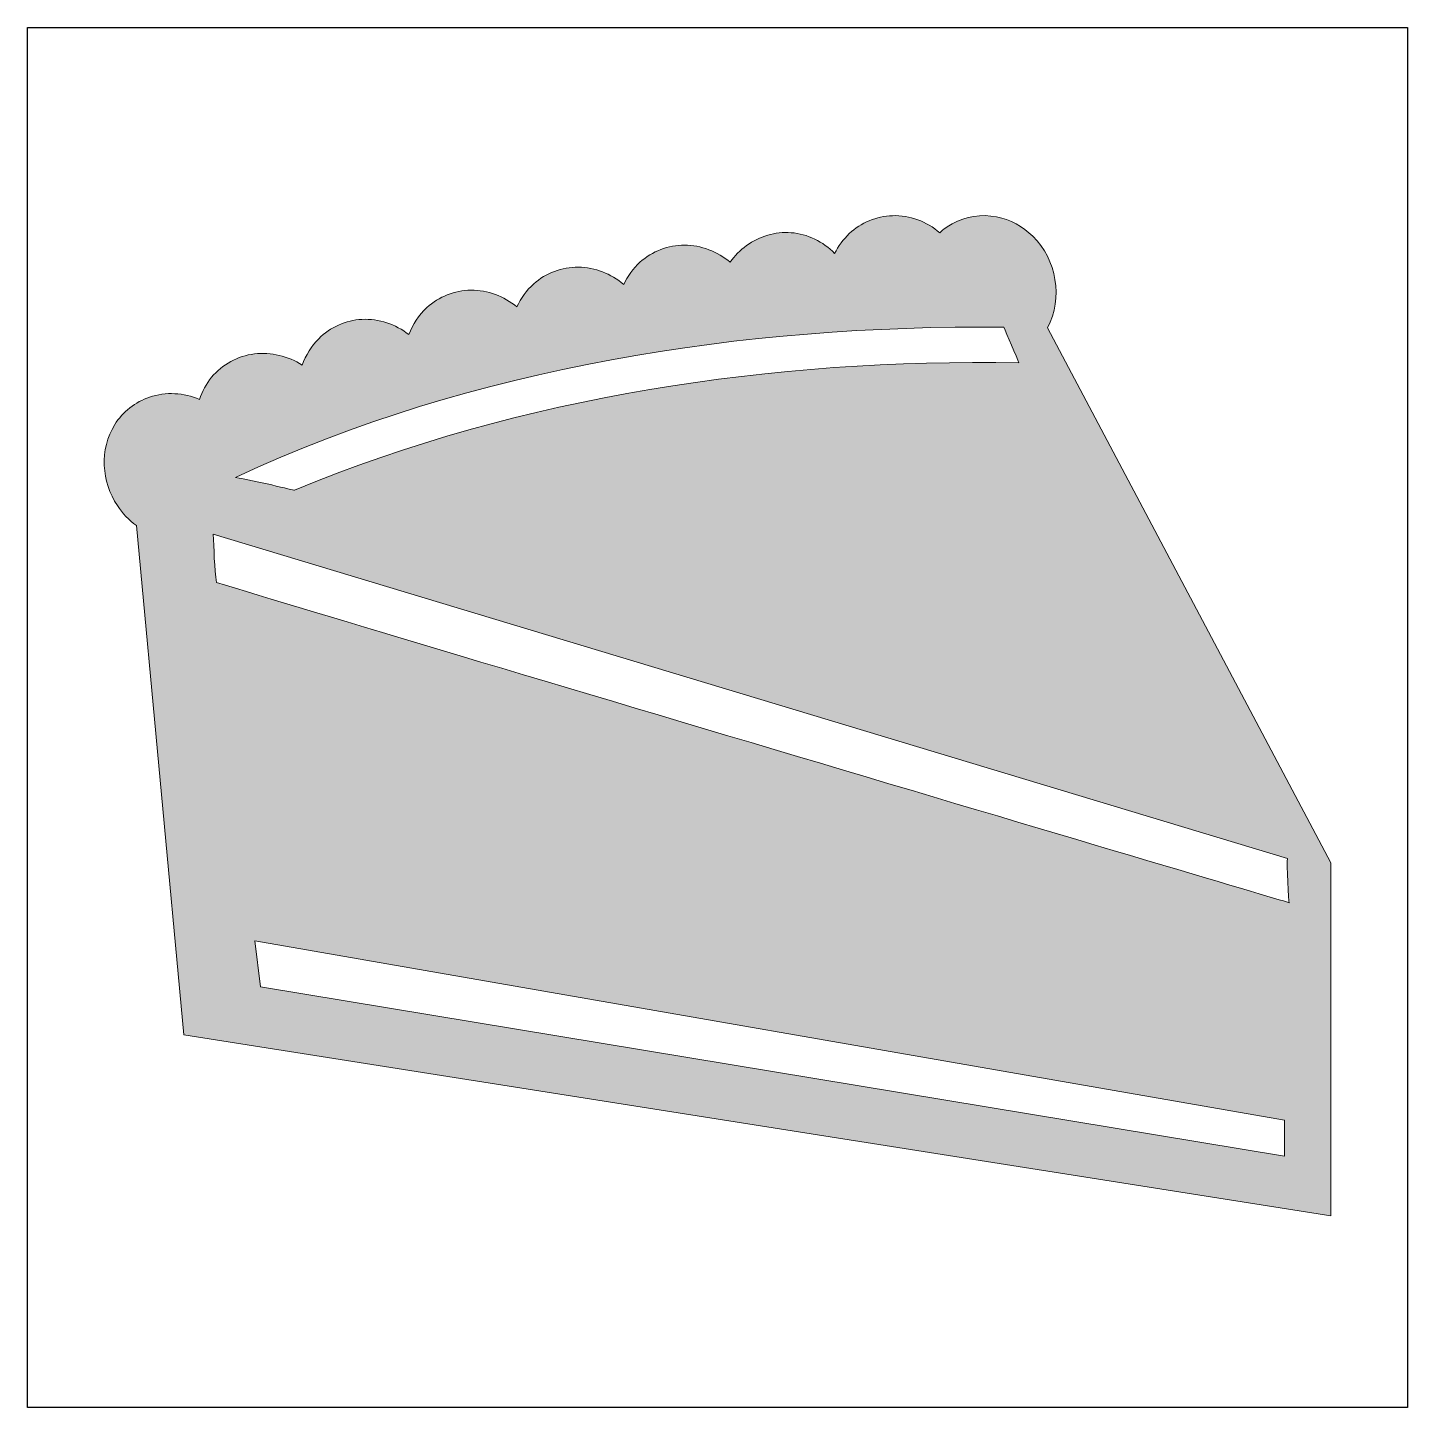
# Model space of a CAD drawing. Header units: inches. Extents: x 0 to 114, y 0 to 114.
import ezdxf

# ---------------------------------------------------------------- set-up
doc = ezdxf.new("R2010")
doc.units = ezdxf.units.IN
doc.header["$MEASUREMENT"] = 0
doc.layers.add('Image Background', color=7, linetype='Continuous')
doc.layers.add('Layer 1', color=7, linetype='Continuous')
picture_1 = doc.add_image_def('image1.png', size_in_pixel=(1350, 1350))

msp = doc.modelspace()

# ---------------------------------------------------------------- hatches: boundary and pattern name
at = {"layer": 'Layer 1', "true_color": 0xd3ab72}
h = msp.add_hatch(color=43, dxfattribs=at)
h.dxf.hatch_style = 2
edge = h.paths.add_edge_path()
edge.add_spline(control_points=[(83.27, 97.02), (82.45, 97.83), (81.4, 98.4), (80.27, 98.62), (79.02, 98.87), (77.71, 98.66), (76.59, 98.05), (76.22, 97.84), (75.87, 97.6), (75.56, 97.31), (74.48, 98.23), (73.08, 98.77), (71.65, 98.72), (70.32, 98.68), (69.04, 98.14), (68.07, 97.23), (67.57, 96.76), (67.16, 96.2), (66.85, 95.59), (65.9, 96.57), (64.62, 97.21), (63.25, 97.31), (61.93, 97.41), (60.62, 97.02), (59.56, 96.24), (59.03, 95.86), (58.57, 95.39), (58.2, 94.86), (57.15, 95.75), (55.8, 96.28), (54.42, 96.28), (53.07, 96.29), (51.73, 95.77), (50.73, 94.86), (50.16, 94.35), (49.71, 93.71), (49.38, 93.02), (48.34, 93.91), (47, 94.44), (45.62, 94.46), (44.27, 94.47), (42.93, 93.97), (41.93, 93.07), (41.33, 92.54), (40.86, 91.88), (40.53, 91.16), (39.47, 92.04), (38.11, 92.56), (36.72, 92.55), (35.38, 92.53), (34.07, 92.01), (33.08, 91.11), (32.41, 90.49), (31.9, 89.72), (31.58, 88.87), (30.48, 89.73), (29.09, 90.2), (27.7, 90.13), (26.36, 90.06), (25.07, 89.48), (24.12, 88.53), (23.51, 87.92), (23.04, 87.16), (22.75, 86.34), (21.58, 87.08), (20.17, 87.44), (18.79, 87.27), (17.41, 87.1), (16.13, 86.4), (15.24, 85.33), (14.8, 84.79), (14.46, 84.17), (14.24, 83.5), (12.94, 84.05), (11.45, 84.15), (10.1, 83.69), (8.91, 83.29), (7.89, 82.47), (7.22, 81.41), (5.94, 79.36), (6.12, 76.68), (7.44, 74.7), (7.86, 74.06), (8.39, 73.5), (9.01, 73.05), (9.01, 73.05), (12.93, 30.87), (12.93, 30.87), (12.93, 30.87), (107.95, 15.88), (107.95, 15.88), (107.95, 15.88), (107.95, 20.18), (107.95, 20.18), (107.95, 20.18), (107.95, 21.67), (107.95, 21.67), (107.95, 21.67), (107.95, 45.12), (107.95, 45.12), (107.95, 45.12), (84.49, 89.43), (84.49, 89.43), (85.78, 91.9), (85.25, 95.08), (83.27, 97.02)], knot_values=[0, 0, 0, 0, 1, 1, 1, 2, 2, 2, 3, 3, 3, 4, 4, 4, 5, 5, 5, 6, 6, 6, 7, 7, 7, 8, 8, 8, 9, 9, 9, 10, 10, 10, 11, 11, 11, 12, 12, 12, 13, 13, 13, 14, 14, 14, 15, 15, 15, 16, 16, 16, 17, 17, 17, 18, 18, 18, 19, 19, 19, 20, 20, 20, 21, 21, 21, 22, 22, 22, 23, 23, 23, 24, 24, 24, 25, 25, 25, 26, 26, 26, 27, 27, 27, 28, 28, 28, 29, 29, 29, 30, 30, 30, 31, 31, 31, 32, 32, 32, 33, 33, 33, 34, 34, 34, 35, 35, 35, 35], degree=3, periodic=1)
edge = h.paths.add_edge_path()
edge.add_spline(control_points=[(80.88, 89.49), (81.03, 89.01), (81.98, 86.93), (82.1, 86.54), (61.78, 86.87), (40.93, 83.82), (22.1, 75.97), (22.1, 75.97), (18.73, 76.79), (17.23, 77.04), (17.23, 77.04), (17.27, 77.06), (17.27, 77.06), (36.91, 86.25), (59.34, 89.67), (80.88, 89.49)], knot_values=[0, 0, 0, 0, 1, 1, 1, 2, 2, 2, 3, 3, 3, 4, 4, 4, 5, 5, 5, 5], degree=3, periodic=1)
h.paths.add_polyline_path([(19.3, 34.85), (18.82, 38.64), (104.11, 23.8), (104.11, 20.82)])
edge = h.paths.add_edge_path()
edge.add_spline(control_points=[(15.37, 72.35), (15.37, 72.35), (104.38, 45.48), (104.38, 45.48), (104.25, 45.16), (104.5, 41.81), (104.5, 41.81), (104.5, 41.81), (30.61, 63.75), (15.64, 68.34), (15.46, 69.46), (15.45, 71.2), (15.37, 72.35)], knot_values=[0, 0, 0, 0, 1, 1, 1, 2, 2, 2, 3, 3, 3, 4, 4, 4, 4], degree=3, periodic=1)

# ---------------------------------------------------------------- linework, layer by layer
at = {"layer": 'Layer 1', "lineweight": 0}
msp.add_lwpolyline([(19.3, 34.85), (18.82, 38.64), (104.11, 23.8), (104.11, 20.82), (19.3, 34.85)], dxfattribs=at)
for points, knots in [([(83.27, 97.02), (82.45, 97.83), (81.4, 98.4), (80.27, 98.62), (79.02, 98.87), (77.71, 98.66), (76.59, 98.05), (76.22, 97.84), (75.87, 97.6), (75.56, 97.31), (74.48, 98.23), (73.08, 98.77), (71.65, 98.72), (70.32, 98.68), (69.04, 98.14), (68.07, 97.23), (67.57, 96.76), (67.16, 96.2), (66.85, 95.59), (65.9, 96.57), (64.62, 97.21), (63.25, 97.31), (61.93, 97.41), (60.62, 97.02), (59.56, 96.24), (59.03, 95.86), (58.57, 95.39), (58.2, 94.86), (57.15, 95.75), (55.8, 96.28), (54.42, 96.28), (53.07, 96.29), (51.73, 95.77), (50.73, 94.86), (50.16, 94.35), (49.71, 93.71), (49.38, 93.02), (48.34, 93.91), (47, 94.44), (45.62, 94.46), (44.27, 94.47), (42.93, 93.97), (41.93, 93.07), (41.33, 92.54), (40.86, 91.88), (40.53, 91.16), (39.47, 92.04), (38.11, 92.56), (36.72, 92.55), (35.38, 92.53), (34.07, 92.01), (33.08, 91.11), (32.41, 90.49), (31.9, 89.72), (31.58, 88.87), (30.48, 89.73), (29.09, 90.2), (27.7, 90.13), (26.36, 90.06), (25.07, 89.48), (24.12, 88.53), (23.51, 87.92), (23.04, 87.16), (22.75, 86.34), (21.58, 87.08), (20.17, 87.44), (18.79, 87.27), (17.41, 87.1), (16.13, 86.4), (15.24, 85.33), (14.8, 84.79), (14.46, 84.17), (14.24, 83.5), (12.94, 84.05), (11.45, 84.15), (10.1, 83.69), (8.91, 83.29), (7.89, 82.47), (7.22, 81.41), (5.94, 79.36), (6.12, 76.68), (7.44, 74.7), (7.86, 74.06), (8.39, 73.5), (9.01, 73.05), (9.01, 73.05), (12.93, 30.87), (12.93, 30.87), (12.93, 30.87), (107.95, 15.88), (107.95, 15.88), (107.95, 15.88), (107.95, 20.18), (107.95, 20.18), (107.95, 20.18), (107.95, 21.67), (107.95, 21.67), (107.95, 21.67), (107.95, 45.12), (107.95, 45.12), (107.95, 45.12), (84.49, 89.43), (84.49, 89.43), (85.78, 91.9), (85.25, 95.08), (83.27, 97.02)], [0, 0, 0, 0, 1, 1, 1, 2, 2, 2, 3, 3, 3, 4, 4, 4, 5, 5, 5, 6, 6, 6, 7, 7, 7, 8, 8, 8, 9, 9, 9, 10, 10, 10, 11, 11, 11, 12, 12, 12, 13, 13, 13, 14, 14, 14, 15, 15, 15, 16, 16, 16, 17, 17, 17, 18, 18, 18, 19, 19, 19, 20, 20, 20, 21, 21, 21, 22, 22, 22, 23, 23, 23, 24, 24, 24, 25, 25, 25, 26, 26, 26, 27, 27, 27, 28, 28, 28, 29, 29, 29, 30, 30, 30, 31, 31, 31, 32, 32, 32, 33, 33, 33, 34, 34, 34, 35, 35, 35, 35]), ([(80.88, 89.49), (81.03, 89.01), (81.98, 86.93), (82.1, 86.54), (61.78, 86.87), (40.93, 83.82), (22.1, 75.97), (22.1, 75.97), (18.73, 76.79), (17.23, 77.04), (17.23, 77.04), (17.27, 77.06), (17.27, 77.06), (36.91, 86.25), (59.34, 89.67), (80.88, 89.49)], [0, 0, 0, 0, 1, 1, 1, 2, 2, 2, 3, 3, 3, 4, 4, 4, 5, 5, 5, 5]), ([(15.37, 72.35), (15.37, 72.35), (104.38, 45.48), (104.38, 45.48), (104.25, 45.16), (104.5, 41.81), (104.5, 41.81), (104.5, 41.81), (30.61, 63.75), (15.64, 68.34), (15.46, 69.46), (15.45, 71.2), (15.37, 72.35)], [0, 0, 0, 0, 1, 1, 1, 2, 2, 2, 3, 3, 3, 4, 4, 4, 4])]:
    msp.add_open_spline(points, degree=3, knots=knots, dxfattribs=at)

# ---------------------------------------------------------------- pictures from other files: only their frames are drawn
at = {"layer": 'Image Background'}
image = msp.add_image(picture_1, insert=(0, 0), size_in_units=(114.3, 114.3), dxfattribs=at)

doc.saveas('drawing.dxf')
